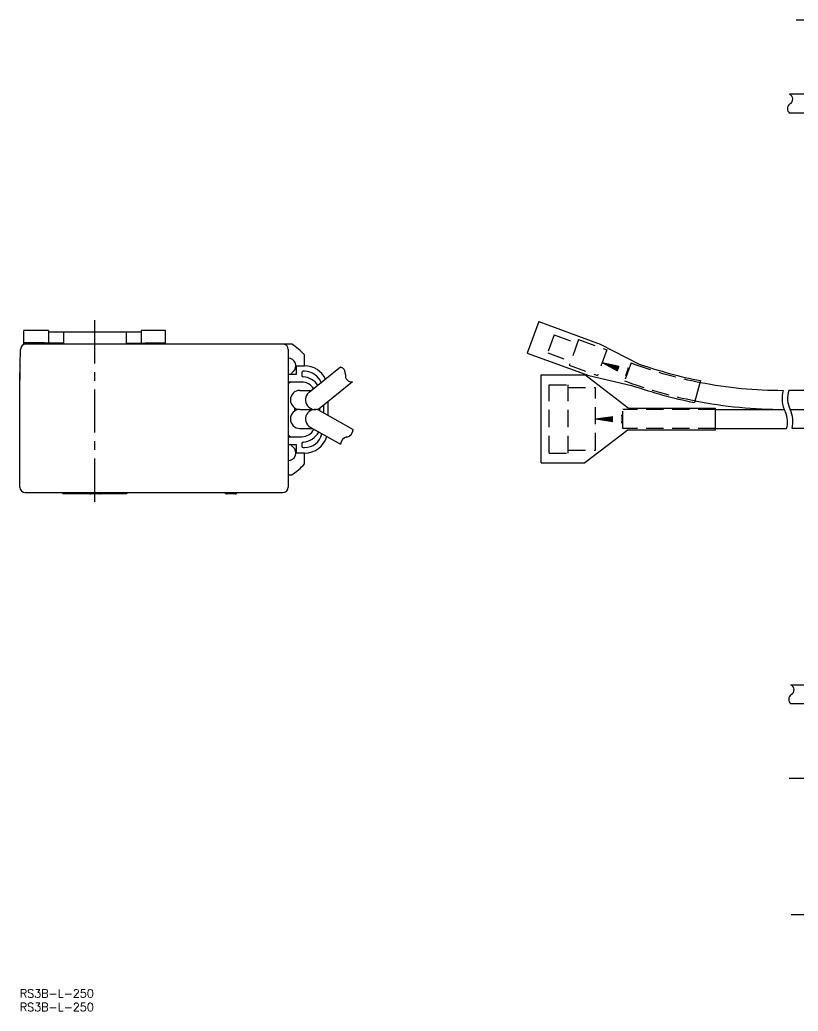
# Model space of a CAD drawing. Extents: x 0 to 855, y -8 to 442.
# Drawn here: x 0 to 285.6, y -8 to 355.8 of the extents above; entities that cross this region are included whole.
import ezdxf

# ---------------------------------------------------------------- set-up
doc = ezdxf.new("R2010")
doc.units = 0
doc.header["$LTSCALE"] = 0.5
doc.linetypes.add('CENTER', pattern=[50.8, 31.75, -6.35, 6.35, -6.35])
doc.linetypes.add('DASHED', pattern=[19.05, 12.7, -6.35])
for name, color, linetype in [('MSM_CENTER', 1, 'CENTER'), ('MSM_CONTINUOUS', 7, 'CONTINUOUS'), ('MSM_DASHED', 4, 'DASHED'), ('MSM_NARROW', 5, 'CONTINUOUS'), ('MSM_PART_NUMBER', 7, 'CONTINUOUS')]:
    doc.layers.add(name, color=color, linetype=linetype)
doc.styles.get("Standard").update_dxf_attribs({"font": 'txt.shx', "height": 6, "bigfont": 'bigfont.shx'})

# ---------------------------------------------------------------- blocks, each defined once
blk = doc.blocks.new('*U50')
at = {"layer": 'MSM_PART_NUMBER'}
blk.add_text('RS3B-L-250', height=3, dxfattribs=at).set_placement((0, -3))
blk = doc.blocks.new('*U51')
at = {"layer": 'MSM_PART_NUMBER'}
blk.add_text('RS3B-L-250', height=3, dxfattribs=at).set_placement((0, -8))

msp = doc.modelspace()

# ---------------------------------------------------------------- linework, layer by layer
at = {"layer": 'MSM_CENTER'}
for p, q in [((284.81, 355.84), (389.74, 355.84)), ((27.5, 178.95), (27.5, 245.85)), ((284.81, 212.83), (425.56, 212.85)), ((282.28, 77.49), (382.44, 77.49)), ((283.06, 27.5), (705.63, 27.5))]:
    msp.add_line(p, q, dxfattribs=at)
at = {"layer": 'MSM_CONTINUOUS'}
for p, q in [((305.74, 328.54), (282.42, 328.54)), ((305.88, 321.54), (282.44, 321.54)), ((190.39, 245.07), (186.18, 233.49)), ((190.39, 245.07), (212.95, 236.86)), ((1.5, 236.68), (1.5, 241.85)), ((10.5, 241.85), (1.5, 241.85)), ((10.5, 241.85), (10.5, 237.17)), ((10.5, 241.35), (44.5, 241.35)), ((16, 241.35), (16, 237.17)), ((39, 241.35), (39, 237.17)), ((44.5, 241.85), (44.5, 237.17)), ((53.5, 241.85), (44.5, 241.85)), ((53.5, 236.85), (53.5, 241.85)), ((9, 237.35), (1.5, 237.35)), ((99.77, 236.85), (2.29, 236.85)), ((4, 237.17), (2.5, 237.17)), ((4, 237.32), (4, 237.31)), ((4, 237.32), (8, 237.32)), ((4, 237.31), (4, 237.17)), ((8, 237.31), (8, 237.32)), ((8, 237.17), (8, 237.31)), ((16, 237.17), (8, 237.17)), ((9, 237.35), (9, 237.17)), ((39, 237.17), (47, 237.17)), ((46, 237.35), (53.5, 237.35)), ((46, 237.35), (46, 237.17)), ((47, 237.31), (47, 237.32)), ((47, 237.32), (51, 237.32)), ((47, 237.17), (47, 237.31)), ((51, 237.32), (51, 237.31)), ((51, 237.31), (51, 237.17)), ((51, 237.17), (52.5, 237.17)), ((212.95, 236.86), (227.3, 229.51)), ((0, 223.65), (0.29, 234.9)), ((98.5, 234.85), (98.5, 184.35)), ((186.18, 233.49), (208.73, 225.28)), ((104.49, 228.85), (104.49, 232.85)), ((0, 228.15), (0, 223.65)), ((98.49, 225.85), (101.49, 225.85)), ((101.49, 225.85), (101.49, 228.85)), ((101.49, 228.85), (104.49, 228.85)), ((103.49, 226.35), (103.49, 225.33)), ((104.49, 226.85), (103.99, 226.85)), ((117.64, 228.36), (106.1, 219.08)), ((0, 184.35), (0, 223.65)), ((103.49, 222.85), (98.99, 222.85)), ((122.09, 222.96), (110.48, 213.62)), ((191.25, 193.2), (191.25, 225.52)), ((191.25, 225.52), (207.25, 225.52)), ((223.25, 213.32), (207.25, 225.52)), ((208.73, 225.28), (224.45, 221.69)), ((249.78, 223.42), (247.6, 215.39)), ((102.79, 219.85), (107.06, 219.85)), ((312.61, 219.85), (282.18, 219.85)), ((113, 215.65), (113, 210.71)), ((100.79, 213.48), (100.79, 212.22)), ((102.79, 212.85), (108.29, 212.85)), ((108.49, 212.84), (108.49, 212.85)), ((109.99, 213.29), (109.99, 212.41)), ((110.01, 212.4), (122.35, 205.43)), ((111.49, 211.56), (111.49, 214.43)), ((223.25, 213.32), (255.25, 213.32)), ((255.25, 205.4), (255.25, 213.32)), ((255.25, 212.86), (280.08, 212.86)), ((282.67, 212.85), (312.61, 212.85)), ((102.79, 205.85), (107.37, 205.85)), ((106.57, 206.3), (117.63, 200.05)), ((223.25, 205.4), (207.25, 193.2)), ((223.25, 205.4), (255.25, 205.4)), ((255.25, 205.86), (281.3, 205.86)), ((312.61, 205.85), (283.37, 205.85)), ((98.99, 202.85), (103.49, 202.85)), ((103.49, 200.36), (103.49, 199.35)), ((101.49, 199.85), (98.49, 199.85)), ((101.49, 196.85), (101.49, 199.85)), ((104.49, 196.85), (101.49, 196.85)), ((103.99, 198.85), (104.49, 198.85)), ((104.49, 192.85), (104.49, 196.85)), ((191.25, 193.2), (207.25, 193.2)), ((98.5, 188.85), (99.77, 188.85)), ((98.5, 188.85), (99.77, 188.85)), ((2, 182.35), (24.45, 182.35)), ((15.5, 182.25), (15.5, 182.35)), ((15.9, 181.85), (15.5, 182.25)), ((24.45, 182.35), (24.5, 182.42)), ((24.5, 182.42), (30.5, 182.42)), ((30.5, 182.42), (30.55, 182.35)), ((30.55, 182.35), (74.45, 182.35)), ((39.5, 182.25), (39.1, 181.85)), ((39.5, 182.35), (39.5, 182.25)), ((74.45, 182.35), (74.5, 182.42)), ((74.5, 182.42), (80.5, 182.42)), ((80.5, 182.42), (80.55, 182.35)), ((80.55, 182.35), (96.5, 182.35)), ((39.1, 181.85), (15.9, 181.85)), ((79, 181.85), (76, 181.85)), ((282.9, 111.79), (305.74, 111.79)), ((305.74, 104.79), (282.92, 104.79))]:
    msp.add_line(p, q, dxfattribs=at)
for centre, radius, start, end in [((2.29, 234.85), 2, 90, 178.5), ((2.5, 236.18), 0.993, 90.1769, 144.5767), ((52.5, 236.18), 0.99, 42.1744, 89.8774), ((96.5, 234.85), 2, 0, 90), ((83.49, 212.85), 29, 43.6028, 55.8516), ((98.49, 228.85), 2.8, 309.8683, 89.7953), ((280.08, 379.86), 159.35, 250.6564, 259.0385), ((2, 228.15), 2, 158.6702, 180), ((103.49, 222.86), 5, 129.8683, 143.3211), ((103.99, 226.35), 0.5, 90, 180), ((104.49, 220.35), 8.5, 25.2182, 90), ((104.49, 220.35), 6.5, 20.9102, 90), ((98.99, 223.35), 0.5, 191.4789, 270), ((99.49, 221.85), 1, 90, 171.89), ((103.99, 225.33), 0.5, 180, 266.1774), ((103.49, 217.85), 5, 31.0292, 90), ((103.49, 217.85), 7, 33.2628, 86.1774), ((280.08, 379.86), 160, 259.0214, 270), ((102.79, 216.35), 3.5, 90, 270), ((108.29, 216.35), 3.5, 128.8173, 308.8173), ((280.98, 383.73), 171.62, 250.7676, 258.7818), ((280.08, 379.86), 167, 258.8446, 270.1286), ((102.79, 209.35), 3.5, 90, 270), ((108.29, 209.35), 3.5, 60.539, 240.539), ((103.49, 207.85), 5, 270, 332.451), ((103.49, 207.85), 7, 273.8226, 331.9046), ((104.49, 205.35), 6.5, 270, 347.0907), ((99.49, 203.85), 1, 188.11, 270), ((98.99, 202.35), 0.5, 90, 168.5211), ((103.99, 200.36), 0.5, 93.8226, 180), ((104.49, 205.35), 8.5, 270, 343.1217), ((98.49, 196.85), 2.8, 270.2047, 50.1317), ((103.49, 202.83), 5, 216.6789, 230.1317), ((103.99, 199.35), 0.5, 180, 270), ((83.49, 212.85), 29, 304.1484, 316.3972), ((2, 184.35), 2, 180, 270), ((26, 182.85), 1, 205.5893, 270), ((29, 182.85), 1, 270, 334.4107), ((76, 182.85), 1, 205.5893, 270), ((79, 182.85), 1, 270, 334.4107), ((96.5, 184.35), 2, 270, 0)]:
    msp.add_arc(centre, radius, start, end, dxfattribs=at)
at = {"layer": 'MSM_DASHED'}
for p, q in [((196.06, 240.17), (193.67, 233.59)), ((196.06, 240.17), (204.52, 237.09)), ((205.03, 238.5), (201.61, 229.11)), ((205.03, 238.5), (215.37, 234.74)), ((193.67, 233.59), (202.12, 230.52)), ((215.37, 234.74), (211.95, 225.34)), ((213.66, 230.04), (223.42, 227.61)), ((213.66, 230.04), (223.06, 226.62)), ((213.66, 230.04), (223.29, 227.28)), ((213.66, 230.04), (223.17, 226.95)), ((213.66, 230.04), (223.54, 227.94)), ((213.66, 230.04), (222.57, 225.3)), ((213.66, 230.04), (222.94, 226.29)), ((213.66, 230.04), (222.7, 225.63)), ((213.66, 230.04), (222.82, 225.97)), ((213.66, 230.04), (223.06, 226.62)), ((224.25, 229.91), (221.86, 223.33)), ((224.25, 229.91), (225.35, 229.51)), ((201.61, 229.11), (211.95, 225.34)), ((221.86, 223.33), (222.96, 222.93)), ((194.25, 221.86), (201.25, 221.86)), ((194.25, 196.86), (194.25, 221.86)), ((201.25, 196.86), (201.25, 221.86)), ((201.25, 220.86), (211.25, 220.86)), ((211.25, 197.86), (211.25, 220.83)), ((221.25, 205.86), (221.25, 212.86)), ((255.25, 212.86), (221.25, 212.86)), ((211.25, 209.36), (221.25, 210.77)), ((211.25, 209.36), (221.25, 210.41)), ((211.25, 209.36), (221.25, 210.06)), ((211.25, 209.36), (221.25, 209.71)), ((211.25, 209.36), (221.25, 209.01)), ((211.25, 209.36), (221.25, 208.66)), ((211.25, 209.36), (221.25, 208.31)), ((211.25, 209.36), (221.25, 207.96)), ((211.25, 209.36), (221.25, 209.36)), ((211.25, 209.36), (221.25, 209.36)), ((255.25, 205.86), (221.25, 205.86)), ((194.25, 196.86), (201.25, 196.86)), ((201.25, 197.86), (211.25, 197.86))]:
    msp.add_line(p, q, dxfattribs=at)
for centre, radius, start, end in [((280.08, 379.86), 160, 250, 259.0214), ((282.03, 386.88), 174.26, 250.1847, 258.6599)]:
    msp.add_arc(centre, radius, start, end, dxfattribs=at)
at = {"layer": 'MSM_NARROW'}
for centre, radius, start, end in [((281.67, 326.74), 1.95, 296.3573, 67.3379), ((283.83, 323.23), 2.18, 126.2902, 230.5436), ((117.12, 226.05), 2.36, 350.8924, 77.3008), ((121.79, 225.3), 2.36, 170.8924, 277.3729), ((290.21, 216.89), 10.56, 163.6848, 208.2052), ((290.21, 216.89), 8.56, 159.8224, 208.2052), ((273.08, 208.36), 8.59, 343.0058, 24.3603), ((273.11, 208.36), 10.56, 346.2634, 25.1691), ((119.33, 205.69), 3.03, 282.5042, 354.9377), ((120.66, 199.78), 3.04, 102.7346, 174.8435), ((282.15, 109.99), 1.95, 296.3573, 67.3379), ((284.31, 106.48), 2.18, 126.2902, 230.5438)]:
    msp.add_arc(centre, radius, start, end, dxfattribs=at)

# ---------------------------------------------------------------- block references
at = {"layer": 'MSM_CONTINUOUS'}
for name in ['*U50', '*U51']:
    msp.add_blockref(name, (0, 0), dxfattribs=at)

doc.saveas('drawing.dxf')
